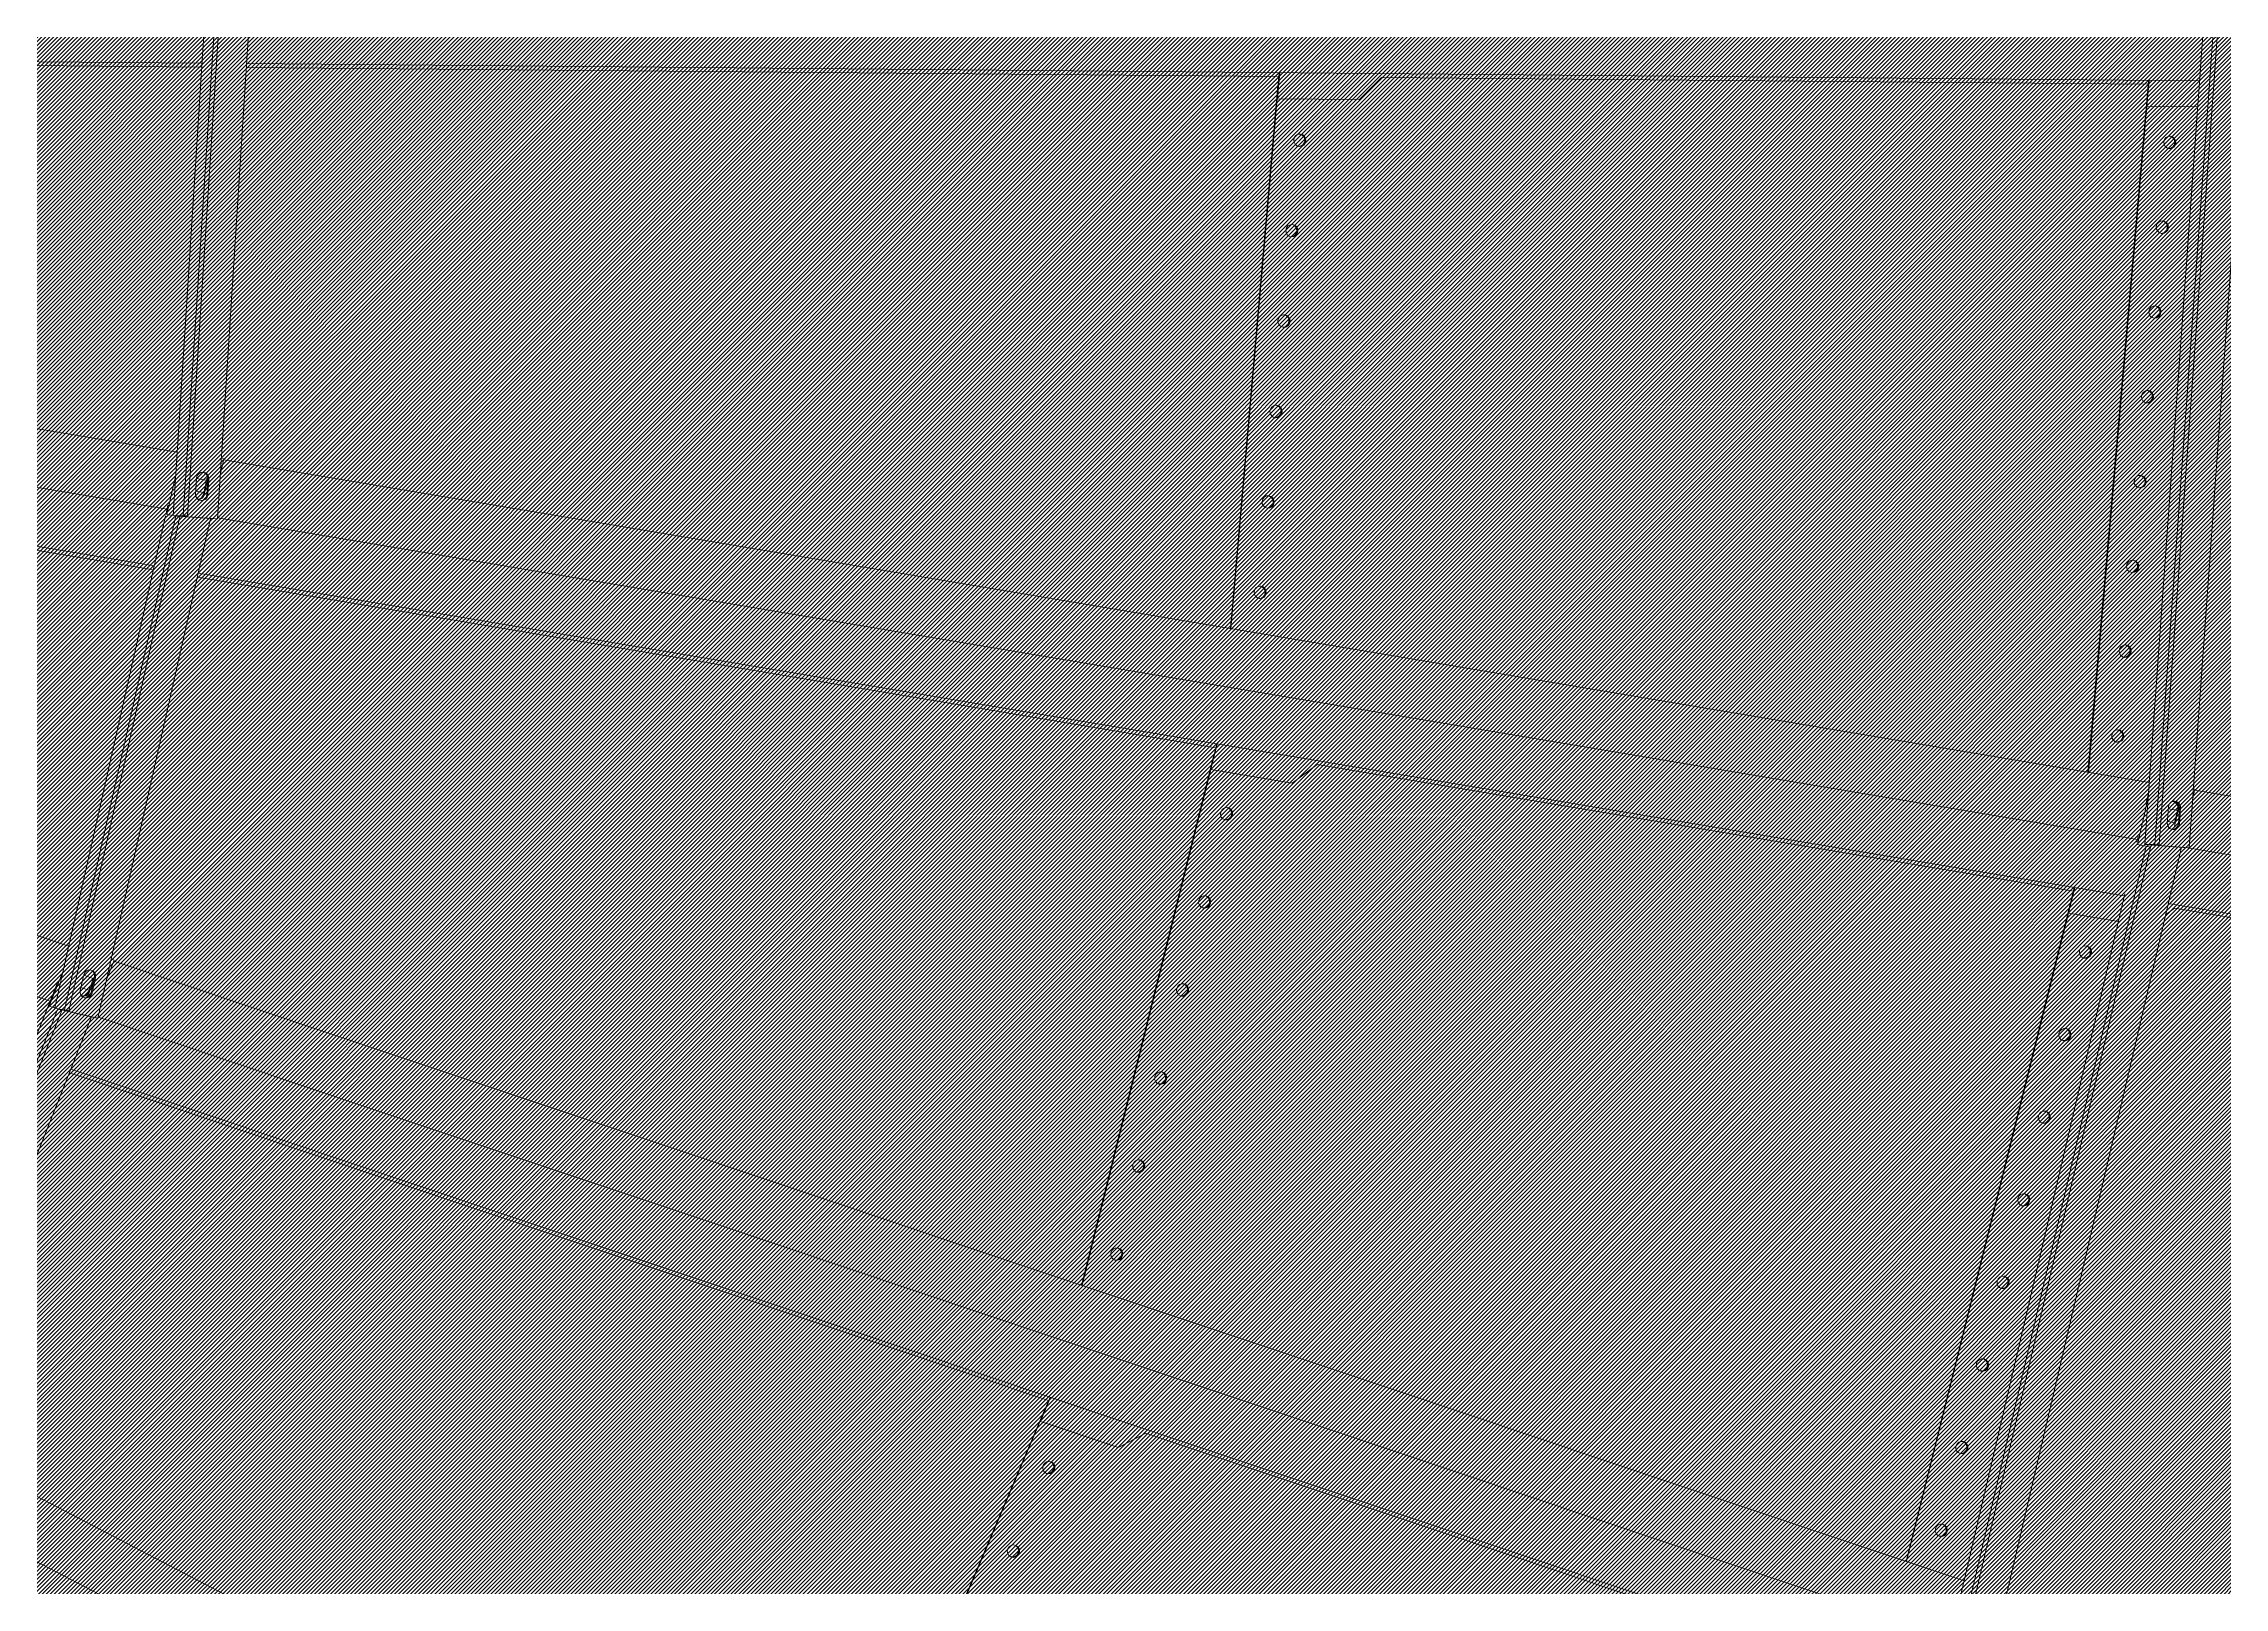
# Model space of a CAD drawing. Header units: millimetres. Extents: x -272986 to 200319, y -34579 to 49604.
# Drawn here: x 11229 to 13675, y 36681 to 38412 of the extents above; entities that cross this region are included whole.
import ezdxf

# ---------------------------------------------------------------- set-up
doc = ezdxf.new("R2010")
doc.units = ezdxf.units.MM
doc.linetypes.add('HIDDEN2', pattern=[4.762499999999999, 3.175, -1.5875])
doc.layers.get('Defpoints').update_dxf_attribs({"color": 9})
for name, color, linetype in [('X 0001 M', 7, 'Continuous'), ('X 1001 M', 8, 'HIDDEN2'), ('X 3001 D', 5, 'Continuous')]:
    doc.layers.add(name, color=color, linetype=linetype)
doc.layers.add('X 5999 H', color=7, linetype='Continuous', true_color=0xffffff)
doc.styles.add('BIT STD. 2.5', font='isocpeur.ttf', dxfattribs={"height": 2.5})
doc.dimstyles.new('BIT STD. 2.5', dxfattribs={"dimtxt": 2.5, "dimasz": 2.5, "dimexe": 1, "dimexo": 0.75, "dimgap": 1, "dimtad": 1, "dimdec": 0, "dimdsep": 46, "dimtxsty": 'BIT STD. 2.5', "dimcen": 0, "dimadec": 0, "dimazin": 0, "dimtfac": 1, "dimtdec": 0, "dimtmove": 0, "dimatfit": 3, "dimfxl": 1, "dimtfill": 1, "dimlwd": -1, "dimlwe": -1, "dimarcsym": 0})

# ---------------------------------------------------------------- blocks, each defined once
blk = doc.blocks.new('A$C89218876')
at = {"layer": 'X 1001 M', "linetype": 'Continuous', "lineweight": 0}
for p, q in [((1277.618565907214, 5767.807254525465), (1715.600596650485, 7592.13370648403)), ((1341.048289338749, 5753.573324918809), (1778.804641476385, 7576.9597578332)), ((1341.048289338905, 5753.573324919944), (1778.804641476294, 7576.959757833327)), ((1402.085931651083, 5729.375660376703), (1842.008686302233, 7561.785809182562)), ((1408.045006643133, 5736.114032782396), (1608.799130840049, 6572.360221238589)), ((1341.461282237084, 5756.945111220728), (424.6217737772313, 5887.375293674026)), ((1335.228931465441, 5719.110752523004), (426.4848866278517, 5848.389269076692)), ((427.1875942866754, 5853.204781468492), (1335.931639124265, 5723.926264914804)), ((312.7899466672607, 3644.902059678806), (484.6445862738983, 5828.522295381827)), ((373.9416633301153, 5844.270964919318), (1334.345902780351, 5707.643235611678)), ((509.1728214012437, 5767.773544899414), (513.628644497614, 5824.399004481411)), ((480.2152641461216, 5772.242421584393), (509.1728214012437, 5767.773544899414)), ((416.9354943126746, 4913.566241856926), (484.4090214153694, 5771.032842117318)), ((509.1728214012437, 5767.211167263553), (480.1715351827843, 5771.68679242331)), ((494.0543577043863, 5769.365150382157), (494.0682919945975, 5769.542174630931)), ((494.0820590862313, 5769.540050023725), (494.0543577043863, 5769.365150382157)), ((1249.275496257815, 5649.749873031113), (494.0543577043863, 5769.365150382157)), ((509.1728214012437, 5767.773544899414), (509.1728214012437, 5767.211167263553)), ((509.1885626007715, 5767.411209464142), (509.1728214012437, 5767.211167263553)), ((509.1886774151608, 5767.537497368903), (1249.407186667228, 5650.298403063152)), ((1275.96848926536, 5766.262158378784), (1276.550720104882, 5768.136971606247)), ((1288.307778185172, 5764.506763142972), (1276.550720104875, 5768.136971606251)), ((1313.808090691189, 5746.93951035059), (1295.989580008096, 5749.474383224193)), ((1313.896393559698, 5748.086262041723), (1296.077882876605, 5750.621134915325)), ((1314.832737894209, 5743.05378094512), (1297.634362516037, 5748.364096453141)), ((1334.345902780351, 5707.643235611678), (1341.372979368585, 5755.798359529606)), ((1341.461282237095, 5756.945111220739), (1335.136913307684, 5713.605499694604)), ((2225.32776180049, 5475.184566080596), (1340.301082925766, 5748.452871632524)), ((1341.372979368582, 5755.798359529594), (1341.461282237091, 5756.945111220728)), ((1294.110301431901, 5737.137700218305), (1311.928812114995, 5734.602827344705)), ((1296.401782124907, 5736.811712690378), (1298.699593851394, 5746.382787346422)), ((1312.212250459324, 5742.695846832488), (1297.338544038954, 5747.288377936678)), ((1312.214238110468, 5742.704125995364), (1310.324095489657, 5734.831115371459)), ((1335.136913307684, 5713.605499694604), (1335.931639124265, 5723.926264914804)), ((1335.931639124265, 5723.926264914802), (1335.228931465444, 5719.110752523009)), ((1414.800155650348, 5725.449909287345), (1408.045006643133, 5736.114032782396)), ((754.3908070707512, 3588.406790939156), (1265.524956958161, 5717.433747950416)), ((818.5150599636108, 3577.06578473811), (1328.189874678857, 5700.014173292251)), ((818.5150599635053, 3577.065784738126), (1328.189874678752, 5700.014173292289)), ((1277.112247385154, 5715.785332507354), (1289.386361996792, 5711.995473306342)), ((1333.755019985772, 5699.462889992188), (1284.121276344507, 5714.788223506755)), ((1324.971786825739, 5701.007817253178), (1331.278869397669, 5699.060389216773)), ((1333.755019985772, 5699.462889992185), (1336.417386279529, 5709.144356640325)), ((1334.345902780351, 5707.643235611678), (1335.228931465444, 5719.110752523009)), ((1336.417386279529, 5709.144356640325), (1337.862946032343, 5713.799133340057)), ((2213.534530566121, 5438.318265731421), (1336.417386279529, 5709.144356640325)), ((1337.862946032346, 5713.799133340064), (2214.980090318935, 5442.97304243116)), ((879.1077645392761, 3551.014821143746), (1390.423557550748, 5680.798376217886)), ((1388.184059746549, 5681.489862457602), (2210.576345795278, 5427.561080566822)), ((1405.182628031806, 5617.110503563668), (1418.398289274039, 5672.160661989848)), ((1405.094652787189, 5616.555049729719), (1377.15056255454, 5625.51237321195)), ((1377.280672692348, 5626.05432093906), (1405.182628031806, 5617.110503563668)), ((1180.453433013852, 4787.849006817225), (1381.233577933617, 5624.203585227482)), ((1390.499279662952, 5621.047562522448), (1390.540735092585, 5621.220227505735)), ((1390.554000326683, 5621.215975408353), (1390.499279662952, 5621.047562522448)), ((2117.710440860112, 5384.762332929089), (1390.499279662956, 5621.047562522448)), ((1405.182628031806, 5617.110503563668), (1405.094652787189, 5616.555049729719)), ((1405.141493681062, 5616.750166612741), (1405.094652787189, 5616.555049729719)), ((1405.16136286272, 5616.8748817429), (2117.926318944174, 5385.283508727454)), ((1306.442272167773, 3426.187717350574), (2143.958432239731, 5448.130589702854)), ((1367.811990862836, 3404.494139109061), (2203.548150596587, 5422.139710503803)), ((1367.81199086273, 3404.494139109094), (2203.548150596489, 5422.139710503858)), ((1423.817596315337, 3369.850445927471), (2262.036833262046, 5393.490696006156)), ((1914.904690494466, 4544.239039267319), (2244.047579712274, 5338.887770405268)), ((1826.346974061293, 3179.658081857503), (2970.369949211556, 5046.533903970507)), ((1883.828198978172, 3149.056660113166), (3024.58488294877, 5010.602379453969)), ((1883.828198978073, 3149.056660113215), (3024.584882948679, 5010.602379454036)), ((439.9511278573154, 4887.416055062589), (416.9354943126746, 4913.566241856926)), ((432.7246097631287, 4795.580068891111), (439.9511278573154, 4887.416055062589)), ((439.9511278573154, 4887.416055062589), (439.9511278573154, 4886.977999732775)), ((317.1125567631025, 3644.32223922059), (407.9608097772471, 4798.839366109021)), ((432.7246097631287, 4795.017691255251), (403.6590301420365, 4799.503238498059)), ((403.7027591053738, 4800.058867659141), (432.7246097631287, 4795.580068891111)), ((417.4767986636834, 4797.181854235216), (417.4914936687419, 4797.368542770593)), ((417.5060123473486, 4797.366302174683), (417.4767986636834, 4797.181854235216)), ((1021.61964951349, 4701.495026927298), (417.4767986636834, 4797.181854235216)), ((432.7246097631287, 4795.580068891111), (432.7246097631287, 4795.017691255251)), ((432.7395904495133, 4795.208068708103), (432.7246097631287, 4795.017691255251)), ((432.7397047898012, 4795.333835134534), (1021.751339922899, 4702.043556959339)), ((1199.094915435428, 4758.420333894956), (1180.453433013852, 4787.849006817225)), ((1177.591054402525, 4668.845477598499), (1199.094915435431, 4758.420333894956)), ((1199.094915435428, 4758.420333894956), (1199.026388484253, 4757.987671753162)), ((883.2855698185886, 3549.762253954922), (1153.642004304333, 4675.938559262315)), ((1177.503079157908, 4668.290023764548), (1149.497039236856, 4677.267204876567)), ((1149.627149374668, 4677.809152603679), (1177.591054402525, 4668.845477598499)), ((1162.781543593421, 4672.812825479383), (1162.825262199742, 4672.994916763844)), ((1162.8392516229, 4672.990432531667), (1162.781543593421, 4672.812825479383)), ((1744.517675790368, 4483.795298118242), (1162.781543593421, 4672.812825479383)), ((1177.591054402525, 4668.845477598499), (1177.503079157908, 4668.290023764548)), ((1177.547657002178, 4668.475713859381), (1177.503079157908, 4668.290023764548)), ((1177.567444138385, 4668.599914005645), (1744.733553874434, 4484.31647391661)), ((1928.71300662823, 4512.256511812628), (1914.904690494466, 4544.239039267319)), ((1893.461299082457, 4427.148415635114), (1928.71300662823, 4512.256511812629)), ((1928.71300662823, 4512.256511812628), (1928.577640086838, 4511.83989643671)), ((1427.749468439117, 3367.963243922735), (1870.916703967709, 4437.900626533687)), ((1893.28751483572, 4426.613562719911), (1867.030616264285, 4439.861329708609)), ((1867.243903833165, 4440.376251450081), (1893.461299082457, 4427.148415635114)), ((1879.454747869764, 4433.383636781078), (1879.526413580166, 4433.55664712287)), ((1879.53952928185, 4433.550029671107), (1879.454747869764, 4433.383636781078)), ((2424.459887167635, 4155.689648203555), (1879.454747869764, 4433.383636781078)), ((1893.461299082457, 4427.148415635114), (1893.28751483572, 4426.613562719911)), ((1893.399564890569, 4426.909568796618), (2424.754637291466, 4156.170636690407)), ((1893.360592183402, 4426.789993150323), (1893.28751483572, 4426.613562719911)), ((819.6306139276057, 3576.916148061141), (250.2704285997934, 3653.288218691437)), ((221.3682707920634, 3606.861311272752), (812.4620332161321, 3527.573971314161)), ((250.6430253966828, 3614.174222399889), (813.5116402454114, 3538.672909317989)), ((251.3107243103841, 3619.002636831732), (814.17933915912, 3543.501323749831)), ((116.5588644376767, 1151.549753269111), (308.8723135879227, 3595.123811691542)), ((248.7494287088084, 2775.550418434293), (313.195530195524, 3594.543909877869)), ((752.2835973072542, 3585.949851580662), (753.1423507134132, 3588.781096433388)), ((770.9264585134406, 3583.449160542754), (753.1423507134023, 3588.781096433391)), ((813.4293708683836, 3531.405030267169), (819.5686122104162, 3575.80049188612)), ((819.6306139276203, 3576.916148061143), (813.6213237042793, 3533.460418174629)), ((819.5686122104125, 3575.800491886109), (819.6306139276203, 3576.916148061131)), ((772.4225414602734, 3556.691403396141), (790.2599271420986, 3554.298756150587)), ((772.9831501405242, 3556.616205223121), (775.5365929523578, 3567.252059980173)), ((791.351582187086, 3562.931299966672), (774.111522860243, 3568.100122159781)), ((792.0674823832669, 3566.702660384703), (774.2300967014344, 3569.095307630256)), ((792.129484100471, 3567.818316559725), (774.2920984186421, 3570.210963805278)), ((791.6064508808195, 3564.01923014731), (775.0365279340367, 3568.987135642395)), ((789.0618928040058, 3563.617782366416), (786.931770389725, 3554.74518396396)), ((1368.995581111078, 3404.139281424019), (818.647786189169, 3569.141607830863)), ((168.8578113825206, 1149.486338618762), (742.0535297235692, 3537.018332441391)), ((810.828750180408, 3520.602154250013), (767.4258795673122, 3533.614970309196)), ((800.6509817049191, 3522.489254702366), (809.7256634217192, 3519.768532263773)), ((810.828750180408, 3520.602154250011), (813.1225684239944, 3530.393525875748)), ((813.0294239308423, 3529.995930142125), (813.5116402454223, 3538.672909317994)), ((813.1225684239944, 3530.393525875748), (814.5372865301433, 3535.05774418029)), ((813.122568423998, 3530.393525875751), (1357.142218293167, 3367.288470004334)), ((814.1793391591273, 3543.501323749829), (813.511640245426, 3538.672909317994)), ((813.6213237042793, 3533.460418174629), (814.1793391591273, 3543.501323749829)), ((814.537286530147, 3535.057744180301), (1358.556936399324, 3371.952688308882)), ((232.0618562084455, 1134.312389968097), (805.0926844707064, 3521.157567183444)), ((232.0618562083473, 1134.312389968125), (805.0926844706046, 3521.157567183476)), ((295.2659010342941, 1119.138441317461), (867.4511632049253, 3502.461582285751)), ((679.8786553816753, 2702.465803214742), (871.6295546864931, 3501.208839344912)), ((812.1760606217031, 3519.033867307633), (1353.964133404963, 3356.597870918481)), ((1303.764371841557, 3423.696552995049), (1305.250099997302, 3426.759930698133)), ((1324.726151433693, 3417.411904577729), (1305.250099997294, 3426.759930698137)), ((1319.656382087775, 3391.454689524305), (1324.02961824691, 3402.012615571136)), ((1340.160137424831, 3398.390460152723), (1322.920078097988, 3403.559282345832)), ((1340.415006118565, 3399.478390333361), (1323.174946791722, 3404.64721252647)), ((1338.977058747379, 3395.278699168706), (1324.19283052523, 3402.374765434605)), ((1339.380782602511, 3396.320591659608), (1326.594812268526, 3402.457543240742)), ((1368.995581111092, 3404.139281424018), (1356.263118155741, 3362.161316683135)), ((1356.323365501587, 3362.112300186756), (1368.740712417362, 3403.05135124338)), ((1368.740712417359, 3403.051351243369), (1368.995581111089, 3404.139281424008)), ((346.5981719901392, 1108.919072938014), (1286.051144096335, 3376.95917940842)), ((1319.213736094505, 3391.587401273751), (1336.453795421345, 3386.418579080642)), ((1336.822235069296, 3396.312961585457), (1333.1358894027, 3387.413335881565)), ((1884.842913568737, 3148.569622043443), (1366.949466914073, 3397.145750666102)), ((406.6503416034429, 1084.044649834243), (1346.021719194763, 3351.887769720206)), ((406.6503416033484, 1084.044649834284), (1346.021719194665, 3351.887769720251)), ((1351.583423257518, 3350.453958454274), (1313.519178910905, 3368.72386041914)), ((1325.115178007323, 3361.92239577086), (1862.777617016236, 3103.857636585433)), ((1351.583423257518, 3350.453958454272), (1355.21693795369, 3359.830990872393)), ((1355.21693795369, 3359.830990872393), (1357.344019471817, 3364.216755569703)), ((1355.216937953697, 3359.830990872395), (1867.205613083675, 3114.089007488469)), ((1355.561682423096, 3360.541809010125), (1357.142218293182, 3367.288470004336)), ((1356.263118155744, 3362.161316683135), (1358.556936399331, 3371.95268830888)), ((1358.556936399331, 3371.952688308879), (1357.142218293182, 3367.288470004336)), ((1357.344019471821, 3364.216755569712), (1869.33269460181, 3118.474772185783))]:
    blk.add_line(p, q, dxfattribs=at)
at = {"layer": 'X 1001 M', "linetype": 'Continuous', "lineweight": 0, "extrusion": (0, 0, -1)}
for centre, major_axis, ratio, start_param, end_param in [((551.0830507484134, 5790.497551801973), (6.913818384165964, -1.095041255281611), 0.9743700647852344, -3.141592653589736, 3.14159265358985), ((550.9774804548761, 5789.831007201237), (-6.913818384165984, 1.095041255281629), 0.9743700647852346, 0.04949195747454365, 3.092100696109553), ((645.3463650941085, 5775.567709516195), (6.913818384165964, -1.095041255281611), 0.9743700647852344, -3.141592653589736, 3.14159265358985), ((645.2407948005712, 5774.90116491546), (-6.913818384165985, 1.095041255281624), 0.9743700647852346, 0.04949195747454443, 3.092100696109817), ((739.6096794398036, 5760.637867230416), (6.913818384165964, -1.095041255281611), 0.9743700647852344, -3.141592653589736, 3.14159265358985), ((739.5041091462663, 5759.971322629681), (-6.913818384165941, 1.095041255281624), 0.9743700647852344, 0.04949195747440946, 3.092100696109279), ((833.872993785495, 5745.708024944637), (6.913818384165964, -1.095041255281611), 0.9743700647852344, -3.141592653589736, 3.14159265358985), ((928.1363081311902, 5730.778182658858), (6.913818384165964, -1.095041255281611), 0.9743700647852344, -3.141592653589736, 3.14159265358985), ((1022.399622476885, 5715.848340373081), (6.913818384165964, -1.095041255281611), 0.9743700647852344, -3.141592653589736, 3.14159265358985), ((1022.294052183348, 5715.181795772343), (-6.913818384165966, 1.09504125528162), 0.9743700647852344, 0.04949195747481925, 3.092100696109557), ((1116.662936822577, 5700.918498087303), (6.913818384165964, -1.095041255281611), 0.9743700647852344, -3.141592653589736, 3.14159265358985), ((1116.557366529039, 5700.251953486566), (-6.913818384165962, 1.095041255281626), 0.9743700647852344, 0.04949195747481824, 3.092100696109958), ((1210.926251168272, 5685.988655801524), (6.913818384165964, -1.095041255281611), 0.9743700647852344, -3.141592653589736, 3.14159265358985), ((1210.820680874735, 5685.322111200787), (-6.91381838416596, 1.095041255281621), 0.9743700647852344, 0.04949195747454422, 3.092100696109159), ((1449.923149676961, 5632.356712427052), (-6.657395614066028, 2.163118960624625), 0.9743700647852341, 0.04949195747460143, 3.092100696109497), ((1631.457618944933, 5573.372587816701), (-6.657395614066099, 2.163118960624649), 0.9743700647852341, 0.04949195747458976, 3.092100696109324), ((1722.224853578919, 5543.880525511526), (-6.657395614066099, 2.163118960624647), 0.9743700647852344, 0.04949195747457814, 3.092100696109183), ((1812.992088212904, 5514.388463206349), (-6.657395614066097, 2.16311896062465), 0.9743700647852344, 0.04949195747457755, 3.092100696109055), ((1903.75932284689, 5484.896400901172), (-6.657395614066062, 2.163118960624636), 0.9743700647852341, 0.04949195747430489, 3.092100696108539), ((2085.293792114859, 5425.912276290823), (-6.657395614066079, 2.163118960624648), 0.9743700647852344, 0.04949195747444046, 3.092100696109056), ((480.7575940581846, 4817.324019923401), (6.913818384165965, -1.095041255281624), 0.9743700647852342, -3.141592653589737, 3.14159265358985), ((480.65202376464, 4816.657475322663), (-6.913818384165964, 1.09504125528162), 0.974370064785236, 0.04949195748231459, 3.092100696116672), ((581.2730107543466, 4801.403941905992), (6.913818384165965, -1.095041255281624), 0.9743700647852342, -3.141592653589738, 3.141592653589849), ((681.788427450505, 4785.483863888581), (6.913818384165965, -1.095041255281624), 0.9743700647852342, -3.141592653589738, 3.141592653589849), ((681.682857156964, 4784.817319287846), (-6.913818384165904, 1.095041255281612), 0.9743700647852359, 0.04949195748231793, 3.092100696116675), ((782.303844146667, 4769.563785871173), (6.913818384165965, -1.095041255281624), 0.9743700647852342, -3.141592653589738, 3.141592653589849), ((882.819260842829, 4753.643707853764), (6.913818384165965, -1.095041255281624), 0.9743700647852342, -3.141592653589738, 3.141592653589849), ((882.713690549288, 4752.977163253028), (-6.913818384165959, 1.095041255281618), 0.9743700647852358, 0.04949195748272327, 3.092100696117202), ((983.334677538991, 4737.723629836353), (6.913818384165965, -1.095041255281624), 0.9743700647852342, -3.141592653589738, 3.141592653589849), ((983.22910724545, 4737.057085235618), (-6.91381838416595, 1.095041255281618), 0.9743700647852359, 0.04949195748245192, 3.092100696117073), ((1228.434176302337, 4682.80771030908), (6.657395614066072, -2.163118960624639), 0.9743700647852344, -3.141592653589729, 3.141592653589857), ((1228.22563520625, 4682.165886810841), (-6.657395614066025, 2.163118960624632), 0.9743700647852362, 0.04949195748216544, 3.092100696116523), ((1325.221632535144, 4651.359559430761), (6.657395614066072, -2.163118960624639), 0.9743700647852344, -3.141592653589729, 3.141592653589857), ((1325.013091439057, 4650.717735932521), (-6.657395614066056, 2.163118960624623), 0.9743700647852358, 0.04949195748200811, 3.092100696116617), ((1422.009088767954, 4619.911408552442), (6.657395614066072, -2.163118960624639), 0.9743700647852344, -3.141592653589729, 3.141592653589857), ((1518.796545000761, 4588.463257674121), (6.657395614066072, -2.163118960624639), 0.9743700647852344, -3.141592653589729, 3.141592653589857), ((1518.588003904675, 4587.821434175881), (-6.657395614066091, 2.163118960624645), 0.9743700647852359, 0.04949195748272421, 3.092100696117349), ((1615.584001233572, 4557.0151067958), (6.657395614066072, -2.163118960624639), 0.9743700647852344, -3.141592653589729, 3.141592653589857), ((1615.375460137486, 4556.373283297562), (-6.657395614066061, 2.163118960624631), 0.9743700647852359, 0.04949195748245201, 3.092100696117074), ((1712.371457466379, 4525.56695591748), (6.657395614066072, -2.163118960624639), 0.9743700647852344, -3.141592653589729, 3.141592653589857), ((1945.862632187211, 4432.98513351666), (6.237045669318573, -3.177933498176834), 0.9743700647852342, -3.14159265358983, 3.141592653589757), ((1945.556255262472, 4432.383834945533), (-6.237045669318496, 3.177933498176783), 0.9743700647852359, 0.04949195748206027, 3.092100696116419), ((2036.538899565061, 4386.783267622483), (6.237045669318573, -3.177933498176834), 0.9743700647852342, -3.14159265358983, 3.141592653589757), ((2036.232522640326, 4386.181969051355), (-6.237045669318655, 3.177933498176872), 0.9743700647852362, 0.04949195748128152, 3.09210069611564), ((782.3431823950123, 3565.617942433193), (-6.806589442674196, 1.634117546957846), 0.9743700647852352, 6.286378504040312e-14, 0.05912356292268485)]:
    blk.add_ellipse(centre, major_axis=major_axis, ratio=ratio, start_param=start_param, end_param=end_param, dxfattribs=at)
at = {"layer": 'X 1001 M', "linetype": 'Continuous', "lineweight": 0}
for centre, major_axis, ratio, start_param, end_param in [((550.8895052102598, 5789.275553367286), (6.913818384166007, -1.095041255281633), 0.9743700647852345, 0.09082303030192668, 3.050769623290614), ((550.9950755037971, 5789.942097968024), (6.913818384165985, -1.09504125528162), 0.9743700647852342, 0.04123814987022588, 3.100354503719247), ((645.1528195559549, 5774.345711081509), (6.913818384165938, -1.095041255281618), 0.9743700647852344, 0.09082303030219212, 3.050769623290906), ((645.2583898494922, 5775.012255682244), (6.913818384165987, -1.095041255281616), 0.9743700647852341, 0.04123814987062843, 3.100354503719519), ((739.41613390165, 5759.415868795732), (6.913818384165972, -1.095041255281627), 0.9743700647852342, 0.09082303030205968, 3.050769623290631), ((739.5217041951873, 5760.082413396467), (6.913818384165985, -1.09504125528162), 0.9743700647852341, 0.04123814987062902, 3.10035450371939), ((833.6794482473415, 5744.486026509952), (6.913818384165884, -1.095041255281611), 0.9743700647852341, 0.0908230303024595, 3.050769623290893), ((833.7850185408788, 5745.152571110688), (6.913818384165949, -1.095041255281608), 0.9743700647852342, 0.04123814987049181, 3.100354503719513), ((1295.09409215425, 5743.879417566817), (-6.979338930969722, 0.5374272849710114), 0.9731837064459371, -1.637028945458789, 1.504563708131005), ((1295.00578928574, 5742.732665875683), (-6.979338930971649, 0.5374272849711562), 0.973183706445937, -1.637028945458508, -0.08451765584655258), ((1295.610578862092, 5741.847409073514), (-6.749444350508051, 1.856071377764106), 0.9747886150742457, -1.602719671690061, 0.3666627206616015), ((1295.314760385008, 5740.771690557056), (-6.749444350507286, 1.856071377763891), 0.9747886150742461, -1.602719671690069, -0.08184178836290523), ((1312.912602837343, 5741.344544693216), (6.979338930969608, -0.537427284971006), 0.9731837064459372, -1.637028945458789, 1.504563708131005), ((927.9427625930366, 5729.556184224173), (6.913818384165947, -1.095041255281621), 0.9743700647852344, 0.09082303030192512, 3.050769623290763), ((928.0483328865739, 5730.222728824909), (6.913818384165987, -1.095041255281616), 0.9743700647852341, 0.04123814987062843, 3.100354503719519), ((1305.374898842336, 5744.201830702415), (-6.806589442772466, 1.634117546988714), 0.9743700647852351, -0.1504082685300983, -2.366162821232365e-13), ((1305.374898841714, 5744.201830702557), (6.806589443412937, -1.634117547130986), 0.9743700647852349, -4.352074256530614e-14, 0.01933358929034293), ((1312.824299968834, 5740.19779300208), (6.979338930972451, -0.5374272849712313), 0.973183706445937, 0.08451765584619862, 1.504563708130735), ((1312.808954240267, 5736.537093565497), (-6.74944435050933, 1.856071377763724), 0.974788615074246, -2.537947305081866, -1.602719671689898), ((1022.206076938732, 5714.626341938394), (6.913818384165939, -1.095041255281617), 0.9743700647852342, 0.090823030302192, 3.050769623290776), ((1022.311647232269, 5715.29288653913), (6.913818384165967, -1.095041255281612), 0.9743700647852344, 0.0412381498707625, 3.100354503719524), ((1116.469391284423, 5699.696499652615), (6.913818384165975, -1.095041255281621), 0.9743700647852342, 0.09082303030205864, 3.050769623290497), ((1116.57496157796, 5700.363044253352), (6.913818384165966, -1.095041255281616), 0.9743700647852342, 0.04123814987035802, 3.10035450371925), ((1210.732705630118, 5684.766657366836), (6.91381838416597, -1.095041255281626), 0.9743700647852346, 0.09082303030219248, 3.050769623290631), ((1210.838275923656, 5685.433201967575), (6.913818384165959, -1.095041255281619), 0.9743700647852345, 0.04123814987022635, 3.100354503719118), ((1449.749365430223, 5631.821859511849), (6.657395614066014, -2.163118960624627), 0.9743700647852344, 0.09082303030223543, 3.050769623290441), ((1449.957906526306, 5632.46368301009), (6.657395614066028, -2.16311896062461), 0.9743700647852342, 0.04123814987073246, 3.100354503719234), ((1540.516600064209, 5602.329797206672), (6.65739561406602, -2.163118960624628), 0.9743700647852344, 0.09082303030236516, 3.050769623290684), ((1540.725141160292, 5602.971620704913), (6.657395614066099, -2.163118960624632), 0.9743700647852341, 0.04123814987059497, 3.100354503719356), ((1631.283834698195, 5572.837734901497), (6.657395614066124, -2.163118960624651), 0.9743700647852342, 0.0908230303027834, 3.050769623290824), ((1631.492375794278, 5573.479558399738), (6.657395614066099, -2.163118960624632), 0.9743700647852341, 0.04123814987059497, 3.100354503719356), ((1722.051069332181, 5543.345672596322), (6.657395614066122, -2.163118960624653), 0.9743700647852344, 0.09082303030278371, 3.050769623290961), ((1722.259610428264, 5543.987496094564), (6.657395614066026, -2.163118960624612), 0.9743700647852341, 0.04123814987073282, 3.100354503719363), ((1812.818303966167, 5513.853610291146), (6.657395614066048, -2.163118960624636), 0.9743700647852341, 0.09082303030222776, 3.05076962329068), ((1813.02684506225, 5514.495433789387), (6.657395614066083, -2.163118960624622), 0.9743700647852342, 0.04123814986990716, 3.100354503718928), ((1903.585538600153, 5484.361547985971), (6.657395614066101, -2.163118960624645), 0.9743700647852346, 0.0908230303023712, 3.050769623290546), ((1903.794079696232, 5485.003371484212), (6.657395614066099, -2.163118960624632), 0.9743700647852341, 0.04123814987059497, 3.100354503719227), ((1994.352773234139, 5454.869485680796), (6.657395614066071, -2.163118960624645), 0.9743700647852344, 0.09082303030237274, 3.050769623290556), ((1994.561314330218, 5455.511309179037), (6.657395614066099, -2.163118960624632), 0.9743700647852341, 0.04123814987059497, 3.100354503719356), ((2085.120007868125, 5425.377423375619), (6.657395614066065, -2.163118960624634), 0.9743700647852341, 0.09082303030278356, 3.050769623290973), ((2085.328548964204, 5426.019246873861), (6.657395614066084, -2.163118960624618), 0.974370064785234, 0.04123814987031878, 3.10035450371934), ((480.5640485200238, 4816.102021488714), (6.913818384165961, -1.09504125528162), 0.9743700647852361, 0.09082303029831745, 3.050769623286494), ((480.6696188135684, 4816.768566089449), (6.913818384165947, -1.09504125528162), 0.9743700647852342, 0.04123814987049456, 3.100354503719646), ((581.0794652161858, 4800.181943471303), (6.913818384165968, -1.095041255281621), 0.974370064785236, 0.09082303029831747, 3.050769623286479), ((581.1850355097304, 4800.848488072043), (6.913818384165911, -1.095041255281617), 0.9743700647852346, 0.04123814987035956, 3.10035450371951), ((681.5948819123478, 4784.261865453896), (6.91381838416596, -1.09504125528162), 0.9743700647852358, 0.0908230302983174, 3.050769623286361), ((681.7004522058887, 4784.928410054632), (6.913818384165906, -1.095041255281611), 0.9743700647852342, 0.04123814987035879, 3.100354503719802), ((782.1102986085098, 4768.341787436486), (6.913818384165961, -1.095041255281616), 0.9743700647852358, 0.09082303029831697, 3.050769623286496), ((782.2158689020507, 4769.008332037223), (6.91381838416595, -1.09504125528162), 0.9743700647852342, 0.04123814987009238, 3.100354503719504), ((882.6257153046718, 4752.421709419077), (6.91381838416596, -1.09504125528162), 0.974370064785236, 0.09082303029805036, 3.05076962328624), ((882.7312855982127, 4753.088254019814), (6.913818384165984, -1.095041255281628), 0.9743700647852341, 0.041238149870227, 3.100354503719378), ((983.1411320008337, 4736.501631401668), (6.913818384165955, -1.095041255281623), 0.9743700647852362, 0.09082303029845219, 3.050769623286503), ((983.2467022943747, 4737.168176002404), (6.91381838416596, -1.09504125528162), 0.9743700647852344, 0.04123814987022642, 3.100354503719508), ((1228.051850959513, 4681.631033895637), (6.657395614066053, -2.163118960624639), 0.974370064785236, 0.09082303029881514, 3.05076962328688), ((1228.260392055599, 4682.272857393877), (6.657395614066099, -2.163118960624637), 0.9743700647852341, 0.04123814987059563, 3.100354503719617), ((1324.839307192324, 4650.182883017318), (6.65739561406612, -2.163118960624652), 0.974370064785236, 0.09082303029853915, 3.050769623286716), ((1325.04784828841, 4650.824706515557), (6.657395614066025, -2.16311896062462), 0.9743700647852342, 0.04123814987032185, 3.100354503719473), ((1421.626763425131, 4618.734732138997), (6.657395614066071, -2.16311896062463), 0.9743700647852358, 0.09082303029826365, 3.050769623286445), ((1421.835304521217, 4619.376555637238), (6.657395614066056, -2.16311896062464), 0.9743700647852345, 0.04123814987046061, 3.100354503719482), ((1518.414219657938, 4587.286581260678), (6.657395614066095, -2.163118960624661), 0.9743700647852361, 0.09082303029813674, 3.050769623286314), ((1518.622760754024, 4587.928404758917), (6.657395614066056, -2.16311896062464), 0.9743700647852345, 0.04123814987046061, 3.100354503719482), ((1615.201675890748, 4555.838430382359), (6.657395614066089, -2.163118960624645), 0.974370064785236, 0.09082303029867703, 3.050769623286597), ((1615.410216986835, 4556.480253880598), (6.657395614066076, -2.163118960624641), 0.9743700647852344, 0.04123814987032244, 3.100354503719343), ((1711.989132123555, 4524.390279504038), (6.657395614066069, -2.163118960624629), 0.9743700647852358, 0.09082303029840073, 3.050769623286449), ((1712.197673219642, 4525.032103002279), (6.657395614066071, -2.16311896062464), 0.9743700647852342, 0.04123814986936084, 3.100354503718512), ((1945.300941158526, 4431.882752802925), (6.237045669318551, -3.177933498176802), 0.9743700647852359, 0.0908230302983878, 3.050769623286428), ((1945.607318083265, 4432.484051374051), (6.237045669318526, -3.177933498176807), 0.9743700647852342, 0.0412381498703309, 3.100354503719612), ((2035.977208536377, 4385.680886908747), (6.237045669318617, -3.177933498176846), 0.974370064785236, 0.09082303029910727, 3.050769623287006), ((2036.283585461115, 4386.282185479873), (6.237045669318494, -3.177933498176788), 0.974370064785234, 0.04123814987092654, 3.100354503719818), ((773.3573199394523, 3563.451183600711), (-6.989215247878775, 0.3884201575611058), 0.9747095379896171, -1.650630759652877, 1.490961893936916), ((773.2953182222445, 3562.33552742569), (-6.989215247878663, 0.3884201575610966), 0.9747095379896172, -1.650630759652877, -0.08197534668893258), ((772.1309175116257, 3561.570216533408), (-6.815474118484027, 1.596656675819819), 0.9747091847522916, -1.633546623727264, -1.536545429979317), ((782.2118979432453, 3565.071103336164), (-6.806589442736023, 1.634117546979958), 0.9743700647852351, -0.1415421898740856, 1.059985432760868e-12), ((782.2118979451807, 3565.071103335719), (6.806589440902361, -1.634117546563679), 0.9743700647852352, 1.895028963309484e-13, 0.02728535506948717), ((791.1947056212812, 3561.058536355158), (6.989215247878662, -0.3884201575610998), 0.9747095379896169, -1.650630759652877, 1.490961893936916), ((789.3709768384688, 3556.401394340313), (6.815474118474024, -1.596656675817462), 0.9747091847522916, 0.2415725303526864, 1.50804602986202), ((789.6258455322022, 3557.489324520953), (6.815474118472764, -1.59665667581717), 0.9747091847522915, 0.1172753433906058, 1.508046029862015), ((791.1327039040771, 3559.942880180136), (6.989215247877709, -0.3884201575610383), 0.9747095379896167, 0.08197534668765921, 1.490961893937183), ((1321.194341443108, 3398.117306900113), (-6.815474118471184, 1.596656675816812), 0.9747091847522914, -1.633546623727527, 1.508046029862266), ((1320.939472749375, 3397.029376719474), (-6.81547411847174, 1.59665667581693), 0.9747091847522917, -1.633546623727542, -0.08197594288201637), ((1330.281562370466, 3398.814262357264), (-6.467156727556322, 2.67878402654632), 0.9743700647852348, -0.1406705997736637, 9.567346914707286e-13), ((1338.434400769951, 3392.948484707005), (6.815474118471077, -1.596656675816778), 0.9747091847522914, -1.633546623727547, 1.508046029862246), ((1330.281562370274, 3398.814262357336), (6.467156727799592, -2.678784026642299), 0.9743700647852348, -5.329070518200751e-14, 0.02819177382972591), ((1335.999144622005, 3389.138628592477), (6.527110275639054, -2.529195810847419), 0.9747095379896171, 0.1485320898715618, 1.490961893936908), ((1336.402868477133, 3390.180521083377), (6.527110275640486, -2.529195810847963), 0.9747095379896167, 0.00348222650593132, 1.490961893936878), ((1338.179532076221, 3391.860554526367), (6.81547411847029, -1.596656675816596), 0.9747091847522914, 0.08197594288266823, 1.508046029862274)]:
    blk.add_ellipse(centre, major_axis=major_axis, ratio=ratio, start_param=start_param, end_param=end_param, dxfattribs=at)
at = {"layer": 'X 1001 M', "linetype": 'Continuous', "lineweight": 0, "extrusion": (0, 0, -0.9999999999999999)}
for centre, major_axis, ratio, start_param, end_param in [((833.7674234919577, 5745.041480343902), (-6.913818384166012, 1.095041255281633), 0.9743700647852342, 0.04949195747427248, 3.092100696109392), ((928.0307378376529, 5730.111638058122), (-6.913818384165975, 1.095041255281628), 0.9743700647852341, 0.04949195747468099, 3.092100696109821), ((1305.506183294277, 5744.748669799399), (-6.806589442886033, 1.634117547021234), 0.974370064785235, 8.268980528098764e-15, 0.0680305039709475), ((1450.131690773043, 5632.998535925293), (6.657395614066078, -2.163118960624627), 0.9743700647852342, -3.141592653589727, 3.141592653589859), ((1540.898925407029, 5603.506473620117), (6.657395614066078, -2.163118960624627), 0.9743700647852342, -3.141592653589727, 3.141592653589859), ((1631.666160041015, 5574.014411314942), (6.657395614066078, -2.163118960624627), 0.9743700647852342, -3.141592653589727, 3.141592653589859), ((1722.433394675001, 5544.522349009767), (6.657395614066078, -2.163118960624627), 0.9743700647852342, -3.141592653589727, 3.141592653589859), ((1813.200629308983, 5515.03028670459), (6.657395614066078, -2.163118960624627), 0.9743700647852342, -3.141592653589727, 3.141592653589859), ((1903.967863942969, 5485.538224399415), (6.657395614066078, -2.163118960624627), 0.9743700647852342, -3.141592653589727, 3.141592653589859), ((1994.735098576955, 5456.046162094241), (6.657395614066078, -2.163118960624627), 0.9743700647852342, -3.141592653589727, 3.141592653589859), ((1994.526557480876, 5455.404338595999), (-6.657395614066058, 2.16311896062464), 0.974370064785234, 0.04949195747460066, 3.092100696109215), ((2085.502333210941, 5426.554099789064), (6.657395614066078, -2.163118960624627), 0.9743700647852342, -3.141592653589727, 3.141592653589859), ((581.167440460802, 4800.737397305254), (-6.913818384165966, 1.095041255281611), 0.9743700647852359, 0.04949195748231597, 3.092100696116923), ((782.198273853126, 4768.897241270435), (-6.913818384165951, 1.095041255281616), 0.9743700647852362, 0.04949195748245216, 3.092100696116934), ((1421.800547671868, 4619.2695850542), (-6.657395614066095, 2.163118960624641), 0.9743700647852359, 0.04949195748201905, 3.092100696116242), ((1712.162916370293, 4524.925132419241), (-6.657395614066064, 2.163118960624631), 0.9743700647852359, 0.04949195748272487, 3.092100696117086)]:
    blk.add_ellipse(centre, major_axis=major_axis, ratio=ratio, start_param=start_param, end_param=end_param, dxfattribs=at)
at = {"layer": 'X 1001 M', "linetype": 'Continuous', "lineweight": 0, "extrusion": (0, 0, -0.9999999999999998)}
for centre, major_axis, ratio, start_param, end_param in [((1540.690384310947, 5602.864650121875), (-6.6573956140661, 2.163118960624642), 0.9743700647852341, 0.04949195747457873, 3.092100696109715), ((1330.496774974403, 3399.333831544594), (-6.467156727517855, 2.678784026523922), 0.9743700647852351, 2.226764835181507e-14, 0.05904139286795593)]:
    blk.add_ellipse(centre, major_axis=major_axis, ratio=ratio, start_param=start_param, end_param=end_param, dxfattribs=at)
blk = doc.blocks.new('*D199')
at = {"layer": 'Defpoints', "color": 0, "transparency": 16777216}
for p in [(7798.500000000004, 48049.6266134193), (13298.73009767515, 32947.91523915234), (13433.78749288179, 32812.85784394571), (7798.500000000005, 28976.69833391263), (10442.97395414159, 28578.83418067859)]:
    blk.add_point(p, dxfattribs=at)
at = {"layer": 'X 3001 D', "color": 0, "transparency": 16777216}
for p, q in [((13465.60729803519, 32781.03803879231), (15065.76360887852, 31180.88172794907)), ((7798.500000000009, 28931.69833391263), (7798.500000000005, 28170.68257981101))]:
    blk.add_line(p, q, dxfattribs=at)
blk.add_arc((7798.500000000004, 38448.14533682715), 10217.46275701613, 270.8411524771072, 314.1588475228945, dxfattribs=at)
for points in [[(14898.9480455206, 31135.83049339961), (14934.04291065631, 31100.21658542665), (15023.33720200733, 31223.30813482026)], [(7948.679468218535, 28206.78430946359), (7948.312449508589, 28256.78296241811), (7798.500000000002, 28230.68257981101)]]:
    blk.add_solid(points, dxfattribs=at)
at = {"layer": 'X 3001 D', "color": 0, "transparency": 16777216, "insert": (14404.54209814488, 30831.3797954061), "char_height": 150, "attachment_point": 5, "rotation": 40.93519081505226, "style": 'BIT STD. 2.5', "bg_fill": 3, "box_fill_scale": 1.1, "bg_fill_color": 256, "bg_fill_true_color": 13158600, "bg_fill_transparency": 0}
blk.add_mtext('45° - {\\C7;D02}', dxfattribs=at)
blk = doc.blocks.new('*D203')
at = {"layer": 'Defpoints', "color": 0, "transparency": 16777216}
for p in [(7798.500000000007, 48049.6266134193), (11766.61084814452, 31844.09986857364), (11918.03204216807, 31592.09268216723), (9461.806005241986, 29325.73490930372), (7798.500000000006, 29039.70000823381)]:
    blk.add_point(p, dxfattribs=at)
at = {"layer": 'X 3001 D', "color": 0, "transparency": 16777216}
blk.add_line((11941.20875553902, 31553.52015363563), (12605.25120673187, 30448.36792670566), dxfattribs=at)
blk.add_arc((7798.500000000009, 38448.14533683291), 9272.807496943271, 270.9268455791341, 300.0731544208666, dxfattribs=at)
for points in [[(12432.45096789332, 30445.1173415527), (12457.85538375896, 30402.05209274899), (12574.34892223726, 30499.79796474778)], [(7948.697297671352, 29151.55188243098), (7948.292889405437, 29201.55024694378), (7798.500000000006, 29175.33783988963)]]:
    blk.add_solid(points, dxfattribs=at)
at = {"layer": 'X 3001 D', "color": 0, "transparency": 16777216, "insert": (11829.96473800879, 30247.79293383234), "char_height": 150, "attachment_point": 5, "rotation": 26.17969635787532, "style": 'BIT STD. 2.5', "bg_fill": 3, "box_fill_scale": 1.1, "bg_fill_color": 256, "bg_fill_true_color": 13158600, "bg_fill_transparency": 0}
blk.add_mtext('31.0° - {\\C7;MH02}', dxfattribs=at)
blk = doc.blocks.new('*D207')
at = {"layer": 'Defpoints', "color": 0, "transparency": 16777216}
for p in [(-1697.652812223383, 38448.1453368331), (18712.73677971439, 38448.14533683308), (-1494.548231680183, 37361.94378016468), (629.7756534943219, 35838.94305704558), (308.4007771855395, 35721.97216802819)]:
    blk.add_point(p, dxfattribs=at)
at = {"layer": 'X 3001 D', "color": 0, "transparency": 16777216}
blk.add_line((266.1146092501731, 35706.58126157853), (-1049.939153341573, 35227.5768653011), dxfattribs=at)
blk.add_arc((7798.499999999931, 38448.14533683309), 9356.312268091622, 180.9185733356454, 199.0814266643548, dxfattribs=at)
for points in [[(-1581.609068072472, 38297.94975663623), (-1531.610674496145, 38298.35055557202), (-1557.812268091689, 38448.1453368331)], [(-1020.168984496206, 35397.82059728082), (-1067.289187300493, 35381.09676734619), (-993.5575960944161, 35248.09807390065)]]:
    blk.add_solid(points, dxfattribs=at)
at = {"layer": 'X 3001 D', "color": 0, "transparency": 16777216, "insert": (-1094.55627806037, 36009.88733002915), "char_height": 150, "attachment_point": 5, "rotation": 285.3323221339503, "style": 'BIT STD. 2.5', "bg_fill": 3, "box_fill_scale": 1.1, "bg_fill_color": 256, "bg_fill_true_color": 13158600, "bg_fill_transparency": 0}
blk.add_mtext('20° - {\\C7;N01}', dxfattribs=at)
blk = doc.blocks.new('*D367')
at = {"layer": 'Defpoints', "color": 0, "transparency": 16777216}
for p in [(7798.500000000009, 48049.62661341929), (9661.479727957138, 47470.56462534703), (12368.45514613393, 44974.71766954121), (7798.500000030255, 38448.14533673238), (7798.500000000011, 29039.70000823381)]:
    blk.add_point(p, dxfattribs=at)
at = {"layer": 'X 3001 D', "color": 0, "transparency": 16777216}
blk.add_line((12394.26608576973, 45011.57951153421), (13117.1303001415, 46043.93659843447), dxfattribs=at)
blk.add_arc((7798.500000000009, 38448.14533668919), 9212.748953874961, 55.93288788216472, 89.06711211783517, dxfattribs=at)
for points in [[(7948.291507042128, 47634.67398511103), (7948.6985516733, 47684.67232823026), (7798.500000000024, 47660.89429056415)], [(12973.31878541598, 46100.41565395435), (12944.97434538793, 46059.22593776818), (13082.71571396044, 45994.78747577713)]]:
    blk.add_solid(points, dxfattribs=at)
at = {"layer": 'X 3001 D', "color": 0, "transparency": 16777216, "insert": (12609.81141305021, 46462.67933678869), "char_height": 150, "attachment_point": 5, "rotation": 329.0226254753644, "style": 'BIT STD. 2.5', "bg_fill": 3, "box_fill_scale": 1.1, "bg_fill_color": 256, "bg_fill_true_color": 13158600, "bg_fill_transparency": 0}
blk.add_mtext('{\\C7;N08} - 35°', dxfattribs=at)
blk = doc.blocks.new('*D368')
at = {"layer": 'Defpoints', "color": 0, "transparency": 16777216}
for p in [(7798.500000000011, 48049.6266134193), (10335.20730825332, 47913.84083295393), (13419.10516482997, 44067.48138301812), (7798.500000030248, 38448.14533673238), (7798.500000000013, 29039.70000823381)]:
    blk.add_point(p, dxfattribs=at)
at = {"layer": 'X 3001 D', "color": 0, "transparency": 16777216}
for p, q in [((7798.500000000011, 48094.6266134193), (7798.500000000015, 48307.85325048748)), ((13450.92856260212, 44099.29759514708), (14771.15348572677, 45419.2244148036))]:
    blk.add_line(p, q, dxfattribs=at)
blk.add_arc((7798.500000000013, 38448.14533670215), 9799.70791378534, 45.87054156565792, 89.12298908251194, dxfattribs=at)
for points in [[(7948.304274739658, 48221.70598925938), (7948.686939206083, 48271.704524917), (7798.500000000015, 48247.85325048749)], [(14639.40337929198, 45499.87648559462), (14604.31563808265, 45464.25555892465), (14728.72228869722, 45376.80279863165)]]:
    blk.add_solid(points, dxfattribs=at)
at = {"layer": 'X 3001 D', "color": 0, "transparency": 16777216, "insert": (14294.75234036327, 45964.67750319112), "char_height": 150, "attachment_point": 5, "rotation": 319.16439379943586, "style": 'BIT STD. 2.5', "bg_fill": 3, "box_fill_scale": 1.1, "bg_fill_color": 256, "bg_fill_true_color": 13158600, "bg_fill_transparency": 0}
blk.add_mtext('{\\C7;D01} - 45°', dxfattribs=at)
blk = doc.blocks.new('*D435')
at = {"layer": 'Defpoints', "color": 0, "transparency": 16777216}
for p in [(-1697.652812223386, 38448.14533683308), (18712.73677971438, 38448.14533683306), (18508.50365084157, 38139.1853634545), (14424.31849579528, 37876.4873732236), (15619.75213350537, 37771.9004819264)]:
    blk.add_point(p, dxfattribs=at)
at = {"layer": 'X 3001 D', "color": 0, "transparency": 16777216}
for p, q in [((15664.5808949195, 37767.97847350276), (18532.34648314251, 37517.08149488347)), ((18458.44674883477, 37372.97766116984), (18356.72708640754, 36373.13861898571))]:
    blk.add_line(p, q, dxfattribs=at)
for start, end in [(355.8090589174589, 359.1909410825406), (354.1909410825402, 354.9999999999996)]:
    blk.add_arc((7890.238072449534, 38448.14533683308), 10622.75953594052, start, end, dxfattribs=at)
for points in [[(18486.93918465029, 38298.32558328834), (18536.9379384345, 38297.97256767245), (18512.99760839005, 38448.14533683305)], [(18509.51245035451, 37669.82561863723), (18459.67318958528, 37673.83162487485), (18472.574801257, 37522.31083944833)]]:
    blk.add_solid(points, dxfattribs=at)
at = {"layer": 'X 3001 D', "color": 0, "transparency": 16777216, "insert": (18273.22365420688, 36886.72772610161), "char_height": 150, "attachment_point": 5, "rotation": 84.19094108254046, "style": 'BIT STD. 2.5', "bg_fill": 3, "box_fill_scale": 1.1, "bg_fill_color": 256, "bg_fill_true_color": 13158600, "bg_fill_transparency": 0}
blk.add_mtext('5° - {\\C7;MH01}', dxfattribs=at)
blk = doc.blocks.new('*D437')
at = {"layer": 'Defpoints', "color": 0, "transparency": 16777216}
for p in [(-1697.652812223389, 38448.14533683308), (18712.73677971438, 38448.14533683307), (14088.47147328214, 34043.85989611459, 5.156820563569529e-06), (18614.89811660113, 33782.40662531552), (15367.37651406424, 33148.36094590519, 5.156824802691937e-06)]:
    blk.add_point(p, dxfattribs=at)
at = {"layer": 'X 3001 D', "color": 0, "transparency": 16777216}
for p, q in [((18757.73677971438, 38448.14533683307), (19638.29566634971, 38448.14533683306)), ((15404.23835605725, 33122.55000626941), (17497.09282405513, 31657.11753140243))]:
    blk.add_line(p, q, dxfattribs=at)
blk.add_arc((7798.499999992413, 38448.14533683307), 11779.79566635729, 325.7295903287309, 359.2704096712876, dxfattribs=at)
for points in [[(19552.34114800733, 38298.30754794917), (19602.34013458278, 38297.98920626429), (19578.29566634971, 38448.14533683306)], [(17553.76579497261, 31800.74147849837), (17512.62642961779, 31829.1589487975), (17447.94370139778, 31691.53211758347)]]:
    blk.add_solid(points, dxfattribs=at)
at = {"layer": 'X 3001 D', "color": 0, "transparency": 16777216, "insert": (18904.33901499743, 34946.48774591899), "char_height": 150, "attachment_point": 5, "rotation": 72.50000000000921, "style": 'BIT STD. 2.5', "bg_fill": 3, "box_fill_scale": 1.1, "bg_fill_color": 256, "bg_fill_true_color": 13158600, "bg_fill_transparency": 0}
blk.add_mtext('35°', dxfattribs=at)

msp = doc.modelspace()

# ---------------------------------------------------------------- hatches: boundary and pattern name
at = {"layer": 'X 5999 H'}
h = msp.add_hatch(dxfattribs=at)
h.set_pattern_fill('ANSI31', color=9)
h.set_pattern_definition([(45, (25000, 0), (-2.245064030267288, 2.245064030267288), [])])
edge = h.paths.add_edge_path()
edge.add_arc((7798.495709340539, 38448.14022343156), 7825.604719989263, 2.5931019493610847, 94.99996544218982, ccw=False)
edge.add_line((15616.08719766553, 38802.19185128674), (15658.44324566444, 38804.11004727978))
edge.add_arc((7798.49570953186, 38448.14022323), 7825.604719789878, 274.9544870486653, 357.3991416812109)
edge.add_line((15616.03919657416, 38093.03029855866), (15658.3937445236, 38091.10627736974))
edge.add_arc((7798.497359975252, 38448.13677386827), 7868.001140776875, 274.9544772441851, 357.39916567125465, ccw=False)
edge.add_arc((7798.49533508634, 38448.14003367921), 7868.004563266586, 2.593102689917272, 274.9516218145841)
edge.add_arc((7798.495709750798, 38448.14022345812), 7825.604719998234, 2.599526489034937, 274.95161897712)

# ---------------------------------------------------------------- linework, layer by layer
msp.add_lwpolyline([(8474.349265823643, 30651.77496749414, 0.3760976755569247), (15616.03919657416, 38093.03029855866), (15658.3937445236, 38091.10627736974, -0.3760978438709941), (8478.011115840709, 30609.53339017448)], format="xyb")
msp.add_circle((7798.500000000007, 38448.14533683308), 7798.5)
at = {"layer": 'X 0001 M', "linetype": 'Continuous'}
for centre, radius, start, end in [((7798.49533508634, 38448.14003367921), 7868.004563266586, 2.593102689917272, 274.9516218145841), ((7798.495709750798, 38448.14022345812), 7825.604719998234, 2.599526489034937, 274.95161897712)]:
    msp.add_arc(centre, radius, start, end, dxfattribs=at)

# ---------------------------------------------------------------- block references
at = {"layer": 'X 1001 M', "rotation": 273.9910714243701}
msp.add_blockref('A$C89218876', (7798.500000130947, 38448.14533676262), dxfattribs=at)

# ---------------------------------------------------------------- next in the draw order: dimensions: what is measured, and where the dimension line sits
at = {"layer": 'X 3001 D'}
dim = msp.add_angular_dim_2l(base=(10442.97395414159, 28578.83418067859), line1=((7798.500000000007, 28976.69833391263), (7798.500000000004, 48049.6266134193)), line2=((13298.73009767515, 32947.91523915234), (13433.78749288179, 32812.85784394571)), text='<> - {\\C7;D02}', dimstyle='BIT STD. 2.5', override={"dimscale": 0, "dimjust": 2}, dxfattribs=at)
dim.commit()
dim.dimension.update_dxf_attribs({"geometry": '*D199', "text_midpoint": (14493.0319915258, 30729.35096170292), "dimtype": 162})

# ---------------------------------------------------------------- next in the draw order: dimensions: what is measured, and where the dimension line sits
dim = msp.add_angular_dim_2l(base=(9461.806005241986, 29325.73490930372), line1=((11766.61084814452, 31844.09986857365), (11918.03204216807, 31592.09268216723)), line2=((7798.500000000007, 48049.6266134193), (7798.500000000007, 29039.70000823381)), text='<> - {\\C7;MH02}', dimstyle='BIT STD. 2.5', override={"dimscale": 0, "dimjust": 1, "dimadec": 1}, dxfattribs=at)
dim.commit()
dim.dimension.update_dxf_attribs({"geometry": '*D203', "text_midpoint": (11829.96473800879, 30247.79293383234)})

# ---------------------------------------------------------------- next in the draw order: dimensions: what is measured, and where the dimension line sits
dim = msp.add_angular_dim_2l(base=(-1494.548231680183, 37361.94378016468), line1=((629.7756534943212, 35838.94305704557), (308.4007771855402, 35721.97216802819)), line2=((18712.73677971439, 38448.14533683308), (-1697.652812223382, 38448.14533683309)), text='<> - {\\C7;N01}', dimstyle='BIT STD. 2.5', override={"dimscale": 0}, dxfattribs=at)
dim.commit()
dim.dimension.update_dxf_attribs({"geometry": '*D207', "text_midpoint": (-1224.806208923999, 35974.17599222985), "dimtype": 162})

# ---------------------------------------------------------------- next in the draw order: dimensions: what is measured, and where the dimension line sits
dim = msp.add_angular_dim_2l(base=(9661.479727957138, 47470.56462534703), line1=((7798.500000030253, 38448.14533673238), (12368.45514613393, 44974.71766954122)), line2=((7798.500000000012, 48049.6266134193), (7798.500000000012, 29039.70000823381)), text='{\\C7;N08} - <>', dimstyle='BIT STD. 2.5', override={"dimscale": 0, "dimjust": 1}, dxfattribs=at)
dim.commit()
dim.dimension.update_dxf_attribs({"geometry": '*D367', "text_midpoint": (12540.29772967108, 46346.8855892871), "dimtype": 162})

# ---------------------------------------------------------------- next in the draw order: dimensions: what is measured, and where the dimension line sits
dim = msp.add_angular_dim_2l(base=(10335.20730825332, 47913.84083295393), line1=((7798.500000030253, 38448.14533673238), (13419.10516482996, 44067.48138301813)), line2=((7798.500000000012, 48049.6266134193), (7798.500000000012, 29039.70000823381)), text='{\\C7;D01} - <>', dimstyle='BIT STD. 2.5', override={"dimscale": 0, "dimjust": 1}, dxfattribs=at)
dim.commit()
dim.dimension.update_dxf_attribs({"geometry": '*D368', "text_midpoint": (14206.43991476827, 45862.49502121439), "dimtype": 162})

# ---------------------------------------------------------------- next in the draw order: dimensions: what is measured, and where the dimension line sits
dim = msp.add_angular_dim_2l(base=(18508.50365084157, 38139.1853634545), line1=((15619.75213350537, 37771.90048192641), (14424.31849579528, 37876.4873732236)), line2=((18712.73677971438, 38448.14533683307), (-1697.652812223387, 38448.14533683308)), text='<> - {\\C7;MH01}', dimstyle='BIT STD. 2.5', dxfattribs=at)
dim.commit()
dim.dimension.update_dxf_attribs({"geometry": '*D435', "text_midpoint": (18273.22365420688, 36886.72772610161)})

# ---------------------------------------------------------------- next in the draw order: dimensions: what is measured, and where the dimension line sits
dim = msp.add_angular_dim_2l(base=(18614.89811660113, 33782.40662531552), line1=((14088.47147328214, 34043.8598961146, 5.156820563569529e-06), (15367.37651406424, 33148.36094590519, 5.156824802691937e-06)), line2=((18712.73677971438, 38448.14533683307), (-1697.652812223387, 38448.14533683308)), dimstyle='BIT STD. 2.5', dxfattribs=at)
dim.commit()
dim.dimension.update_dxf_attribs({"geometry": '*D437', "text_midpoint": (18904.33901499742, 34946.48774591899)})

doc.saveas('drawing.dxf')
